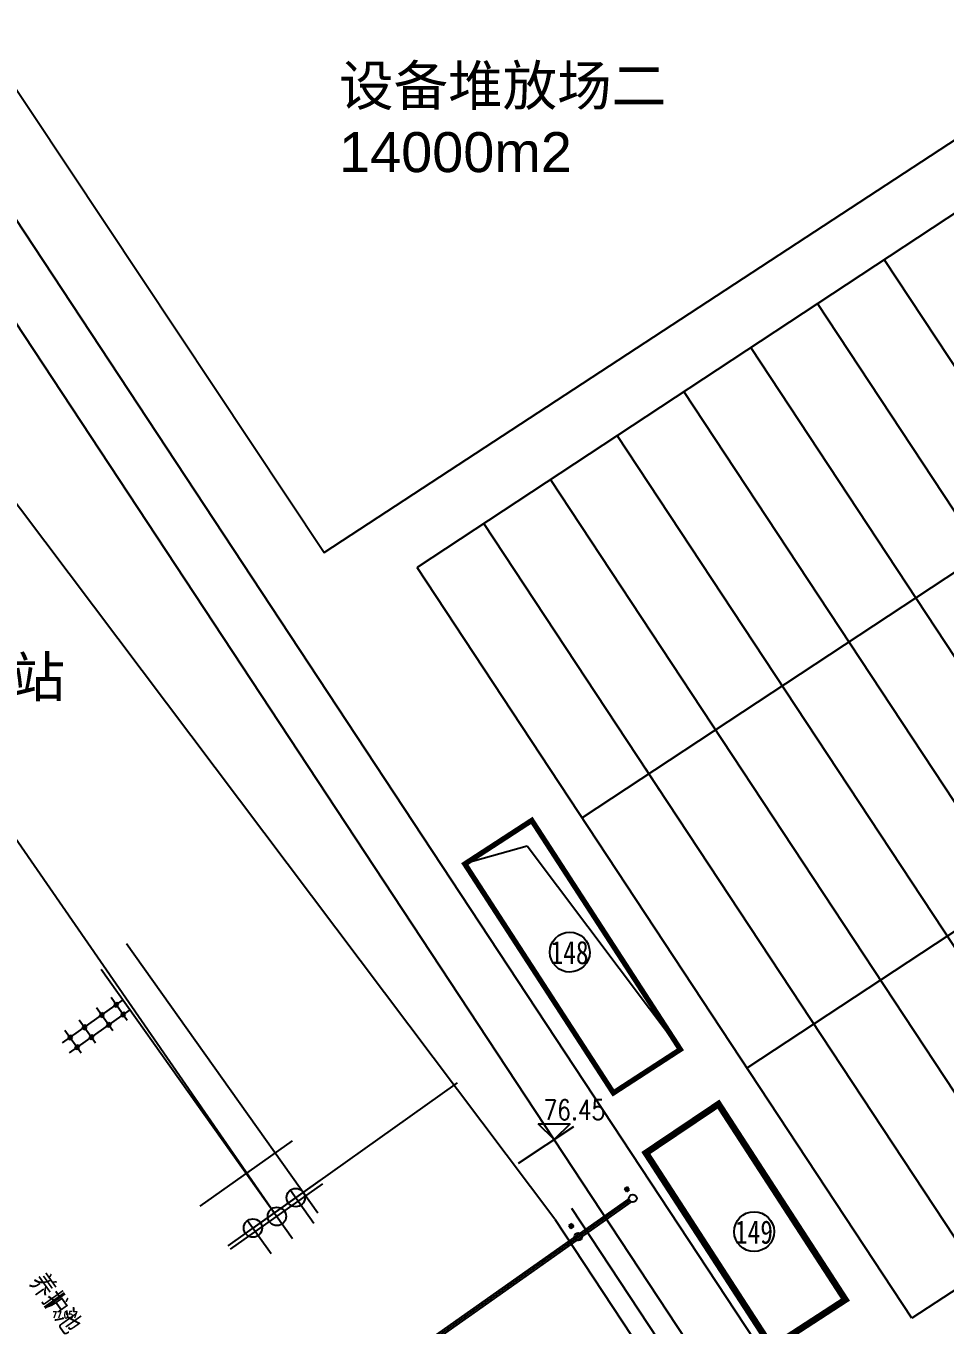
# Model space of a CAD drawing. Extents: x 532522 to 2902776, y -101917278 to 111238625.
# Drawn here: x 2901534.2 to 2901672.2, y 2548594.7 to 2548789.7 of the extents above; entities that cross this region are included whole.
import ezdxf
from ezdxf.enums import TextEntityAlignment as Align

# ---------------------------------------------------------------- set-up
doc = ezdxf.new("R2010")
doc.units = 0
doc.header["$LTSCALE"] = 1000
doc.header["$MEASUREMENT"] = 0
for name, pattern in [('DASH', [0.35, 0.25, -0.1]), ('DASHDOT', [1, 0.5, -0.25, 0, -0.25]), ('DASHED2', [9.525, 6.35, -3.175])]:
    doc.linetypes.add(name, pattern=pattern)
doc.layers.get('0').update_dxf_attribs({"linetype": 'CONTINUOUS'})
for name, color, linetype in [('1', 7, 'CONTINUOUS'), ('15', 7, 'CONTINUOUS'), ('COLUMN', 7, 'CONTINUOUS'), ('GCD', 1, 'CONTINUOUS'), ('NEW字', 2, 'CONTINUOUS'), ('PUB_DIM', 3, 'CONTINUOUS'), ('PUB_TEXT', 7, 'CONTINUOUS'), ('施工临建布置', 7, 'CONTINUOUS'), ('道路', 5, 'CONTINUOUS')]:
    doc.layers.add(name, color=color, linetype=linetype)
doc.styles.add('_HZTXT', font='', dxfattribs={"width": 0.8})
doc.styles.add('DIM_FONT', font='SIMPLEX.shx', dxfattribs={"width": 0.8})
doc.styles.add('GEDITXT', font='', dxfattribs={"height": 0.2})
doc.styles.add('HZ', font='rs', dxfattribs={"width": 0.8, "bigfont": 'hztxt'})
doc.styles.get("Standard").update_dxf_attribs({"font": '', "width": 1.1})
doc.styles.get('_HZTXT').set_extended_font_data('SimSun')
doc.styles.get('GEDITXT').set_extended_font_data('SimSun')
doc.styles.get('Standard').set_extended_font_data('SimSun')

# ---------------------------------------------------------------- blocks, each defined once
blk = doc.blocks.new('_FZH')
at = {"linetype": 'Continuous'}
for p, q in [((0.5, 0.5), (-0.5, 0.5)), ((-0.5, 0.5), (-0.5, -0.5)), ((0.5, -0.5), (0.5, 0.5)), ((-0.5, -0.5), (0.5, -0.5))]:
    blk.add_line(p, q, dxfattribs=at)

msp = doc.modelspace()

# ---------------------------------------------------------------- linework, layer by layer
at = {"layer": '1', "color": 7, "linetype": 'Continuous'}
for p, q in [((2901883.46, 2548899.96), (2901592.92, 2548708.42)), ((2901908.23, 2548862.39), (2901617.69, 2548670.85)), ((2901933, 2548824.82), (2901642.45, 2548633.28)), ((2901957.77, 2548787.25), (2901667.22, 2548595.71)), ((2901737.35, 2548641.94), (2901663.05, 2548754.66)), ((2901727.34, 2548635.34), (2901653.03, 2548748.05)), ((2901717.32, 2548628.74), (2901643.01, 2548741.45)), ((2901707.3, 2548622.13), (2901632.99, 2548734.84)), ((2901697.28, 2548615.53), (2901622.98, 2548728.24)), ((2901687.26, 2548608.92), (2901612.96, 2548721.63)), ((2901677.24, 2548602.32), (2901602.94, 2548715.03)), ((2901667.22, 2548595.71), (2901592.92, 2548708.42))]:
    msp.add_line(p, q, dxfattribs=at)
at = {"layer": '1', "color": 1, "linetype": 'Continuous'}
for p, q in [((2901646.87, 2548587.52, -9.77), (2901494.09, 2548819.27, 1.76)), ((2901613.59, 2548610.61), (2901481.48, 2548786.09, -76.58)), ((2901616.43, 2548624.46), (2901608.08, 2548618.96))]:
    msp.add_line(p, q, dxfattribs=at)
at = {"layer": '1', "color": 7}
for p, q in [((2901628.54, 2548678.01), (2901626.87, 2548676.91)), ((2901627.16, 2548678.29), (2901628.26, 2548676.62)), ((2901627.71, 2548677.46), (2901628.54, 2548678.01)), ((2901629.36, 2548674.95), (2901628.81, 2548675.79))]:
    msp.add_line(p, q, dxfattribs=at)
at = {"layer": '1', "color": 6, "linetype": 'Continuous'}
for p, q in [((2901571.49, 2548611.54), (2901528.96, 2548673.01)), ((2901624.5, 2548615.41), (2901624.08, 2548615.13)), ((2901624.35, 2548614.71), (2901624.08, 2548615.13)), ((2901624.55, 2548615.32), (2901624.13, 2548615.05)), ((2901624.61, 2548615.24), (2901624.19, 2548614.96)), ((2901624.66, 2548615.16), (2901624.24, 2548614.88)), ((2901624.72, 2548615.07), (2901624.3, 2548614.8)), ((2901624.77, 2548614.99), (2901624.35, 2548614.71)), ((2901624.77, 2548614.99), (2901624.5, 2548615.41)), ((2901616.09, 2548612.26), (2901629.06, 2548592.59)), ((2901616.15, 2548609.9), (2901615.73, 2548609.63)), ((2901615.73, 2548609.63), (2901616.01, 2548609.21)), ((2901616.2, 2548609.82), (2901615.79, 2548609.54)), ((2901616.26, 2548609.74), (2901615.84, 2548609.46)), ((2901616.31, 2548609.65), (2901615.9, 2548609.38)), ((2901616.37, 2548609.57), (2901615.95, 2548609.29)), ((2901616.42, 2548609.49), (2901616.01, 2548609.21)), ((2901616.15, 2548609.9), (2901616.42, 2548609.49))]:
    msp.add_line(p, q, dxfattribs=at)
at = {"layer": '1', "color": 1, "linetype": 'Continuous', "extrusion": (-0.049437, -0.000184419, 0.998777)}
for p, q in [((2901600.02, 2548664.01, -2.26), (2901609.47, 2548666.66, -1.79)), ((2901609.47, 2548666.66, -1.79), (2901632.37, 2548636.16, -0.67))]:
    msp.add_line(p, q, dxfattribs=at)
at = {"layer": '1', "linetype": 'Continuous'}
msp.add_line((2901613.59, 2548610.61), (2901626.56, 2548590.94), dxfattribs=at)
at = {"layer": '1', "color": 1, "linetype": 'Continuous', "extrusion": (0.000184419, -0.049437, 0.998777), "const_width": 1, "elevation": -125468.16}
for points in [[(2910858.57, 2534869.4), (2911057.13, 2534588.18)], [(2911130.56, 2534551.89), (2911307.37, 2534666.06)]]:
    msp.add_lwpolyline(points, dxfattribs=at)
at = {"layer": '1', "color": 1, "linetype": 'Continuous', "extrusion": (-0.049437, -0.000184419, 0.998777), "const_width": 0.8, "elevation": -143917.74, "flags": 128}
msp.add_lwpolyline([(-2537828.68, 2907537.76), (-2537794.21, 2907559.96), (-2537787.72, 2907549.87), (-2537822.18, 2907527.67), (-2537828.68, 2907537.76)], dxfattribs=at)
at = {"layer": '1', "color": 3, "linetype": 'Continuous', "extrusion": (0.049437, 0.000184419, 0.998777), "const_width": 1, "elevation": 143917.62, "flags": 128}
msp.add_lwpolyline([(2537749.43, -2907573.57), (2537778.69, -2907554.73), (2537785.98, -2907565.67), (2537756.55, -2907584.63), (2537749.43, -2907573.57)], dxfattribs=at)
at = {"layer": '1', "color": 6, "linetype": 'Continuous'}
for centre in [(2901625.31, 2548613.72), (2901617.13, 2548607.96)]:
    msp.add_circle(centre, 0.586, dxfattribs=at)
at = {"layer": '15', "color": 3, "extrusion": (0.000184419, -0.049437, 0.998777)}
for centre in [(2911103.04, 2534705.75, -125461.99), (2911130.56, 2534663.36, -125467.45)]:
    msp.add_circle(centre, 3, dxfattribs=at)
at = {"layer": 'NEW字', "color": 7, "extrusion": (0.000184419, -0.049437, 0.998777)}
for p, q in [((2901611.11, 2548624.93, 0.12), (2901615.91, 2548624.93, 0.12)), ((2901613.51, 2548622.54), (2901611.11, 2548624.93, 0.12)), ((2901615.91, 2548624.93, 0.12), (2901613.51, 2548622.54))]:
    msp.add_line(p, q, dxfattribs=at)
at = {"layer": 'PUB_DIM', "color": 4, "linetype": 'Continuous'}
for p, q in [((2901549.3, 2548651.98), (2901578.03, 2548611.55)), ((2901545.5, 2548648.14), (2901574.23, 2548607.7)), ((2901539.71, 2548637.05), (2901548.79, 2548643.5)), ((2901546.98, 2548643.9), (2901549.42, 2548640.46)), ((2901540.75, 2548635.58), (2901549.84, 2548642.04)), ((2901544.82, 2548642.37), (2901547.27, 2548638.93)), ((2901542.22, 2548640.52), (2901544.66, 2548637.08)), ((2901540.06, 2548638.99), (2901542.51, 2548635.55)), ((2901598.93, 2548631.04), (2901568.28, 2548609.26)), ((2901560.36, 2548612.53), (2901574.21, 2548622.37)), ((2901564.56, 2548606.61), (2901578.42, 2548616.46)), ((2901564.94, 2548606.07), (2901578.8, 2548615.92)), ((2901573.91, 2548614.95), (2901577.44, 2548609.99)), ((2901567.48, 2548610.38), (2901571.01, 2548605.42)), ((2901539.93, 2548599.54), (2901536.92, 2548597.39)), ((2901540.05, 2548599.37), (2901537.03, 2548597.23))]:
    msp.add_line(p, q, dxfattribs=at)
at = {"layer": 'PUB_DIM', "linetype": 'Continuous'}
msp.add_line((2901541.03, 2548637.62), (2901540.69, 2548638.11), dxfattribs=at)
at = {"layer": 'PUB_DIM', "color": 4, "linetype": 'DASH'}
for p, q in [((2901624.73, 2548613.67), (2901550.21, 2548561.17)), ((2901624.9, 2548613.43), (2901550.38, 2548560.92)), ((2901625.07, 2548613.18), (2901550.55, 2548560.68))]:
    msp.add_line(p, q, dxfattribs=at)
at = {"layer": 'PUB_DIM', "color": 5, "linetype": 'Continuous'}
for centre in [(2901574.71, 2548613.83), (2901571.88, 2548611), (2901568.28, 2548609.26)]:
    msp.add_circle(centre, 1.38, dxfattribs=at)
at = {"layer": '施工临建布置', "color": 6, "linetype": 'Continuous'}
msp.add_lwpolyline([(2901707.12, 2548826.21), (2901502.17, 2548826.21), (2901578.99, 2548710.7), (2901720.97, 2548803.63)], close=True, dxfattribs=at)
at = {"layer": '道路', "color": 4, "linetype": 'DASHDOT', "ltscale": 5}
msp.add_line((2901648.04, 2548570.16), (2901487.54, 2548813.62), dxfattribs=at)

# ---------------------------------------------------------------- block references
at = {"layer": 'COLUMN', "linetype": 'Continuous', "xscale": 0.5, "yscale": 0.5, "zscale": 0.5, "rotation": 125.3900321784383}
for p in [(2901545.62, 2548641.25), (2901547.77, 2548642.78), (2901548.82, 2548641.31), (2901543.01, 2548639.4), (2901546.66, 2548639.78), (2901540.86, 2548637.87), (2901544.06, 2548637.93), (2901541.9, 2548636.4)]:
    msp.add_blockref('_FZH', p, dxfattribs=at)

# ---------------------------------------------------------------- texts
at = {"layer": '15', "color": 3, "linetype": 'Continuous', "extrusion": (0.000184419, -0.049437, 0.998777), "style": 'GEDITXT', "width": 0.799859}
for s, p in [('148', (2911100.16, 2534707.45, -125461.99)), ('149', (2911127.68, 2534665.06, -125467.45))]:
    msp.add_text(s, height=3.5, rotation=359.7865, dxfattribs=at).set_placement(p, align=Align.TOP_LEFT)
at = {"layer": 'GCD', "linetype": 'Continuous', "style": 'HZ', "width": 0.8}
msp.add_text('77.057', height=1, dxfattribs=at).set_placement((2901540.06, 2548596.21, -76.44), align=Align.MIDDLE)
at = {"layer": 'NEW字', "color": 7, "extrusion": (0.000184419, -0.049437, 0.998777), "style": 'DIM_FONT', "width": 0.8}
msp.add_text('76.45', height=3, rotation=359.7866, dxfattribs=at).set_placement((2911103.64, 2534682.11, -125460.31), align=Align.MIDDLE)
at = {"layer": 'PUB_TEXT', "linetype": 'Continuous', "style": '_HZTXT', "width": 0.8}
msp.add_text('养护池', height=3, rotation=305.4279, dxfattribs=at).set_placement((2901534.67, 2548601.15))
at = {"layer": '施工临建布置', "color": 6, "linetype": 'DASHED2', "char_height": 6}
for s, insert, width, attachment_point in [('{\\fKaiTi_GB2312|b0|i0|c134|p49;设备堆放场二\\fArial|b0|i0|c0|p32;14000m2}', (2901581.22, 2548783.79, 0.17), 57.5743, 1), ('{\\fKaiTi_GB2312|b0|i0|c134|p49;业主商品砼站}', (2901491, 2548688.35), 59.243, 7)]:
    msp.add_mtext(s, dxfattribs=dict(at, insert=insert, width=width, attachment_point=attachment_point))

doc.saveas('drawing.dxf')
